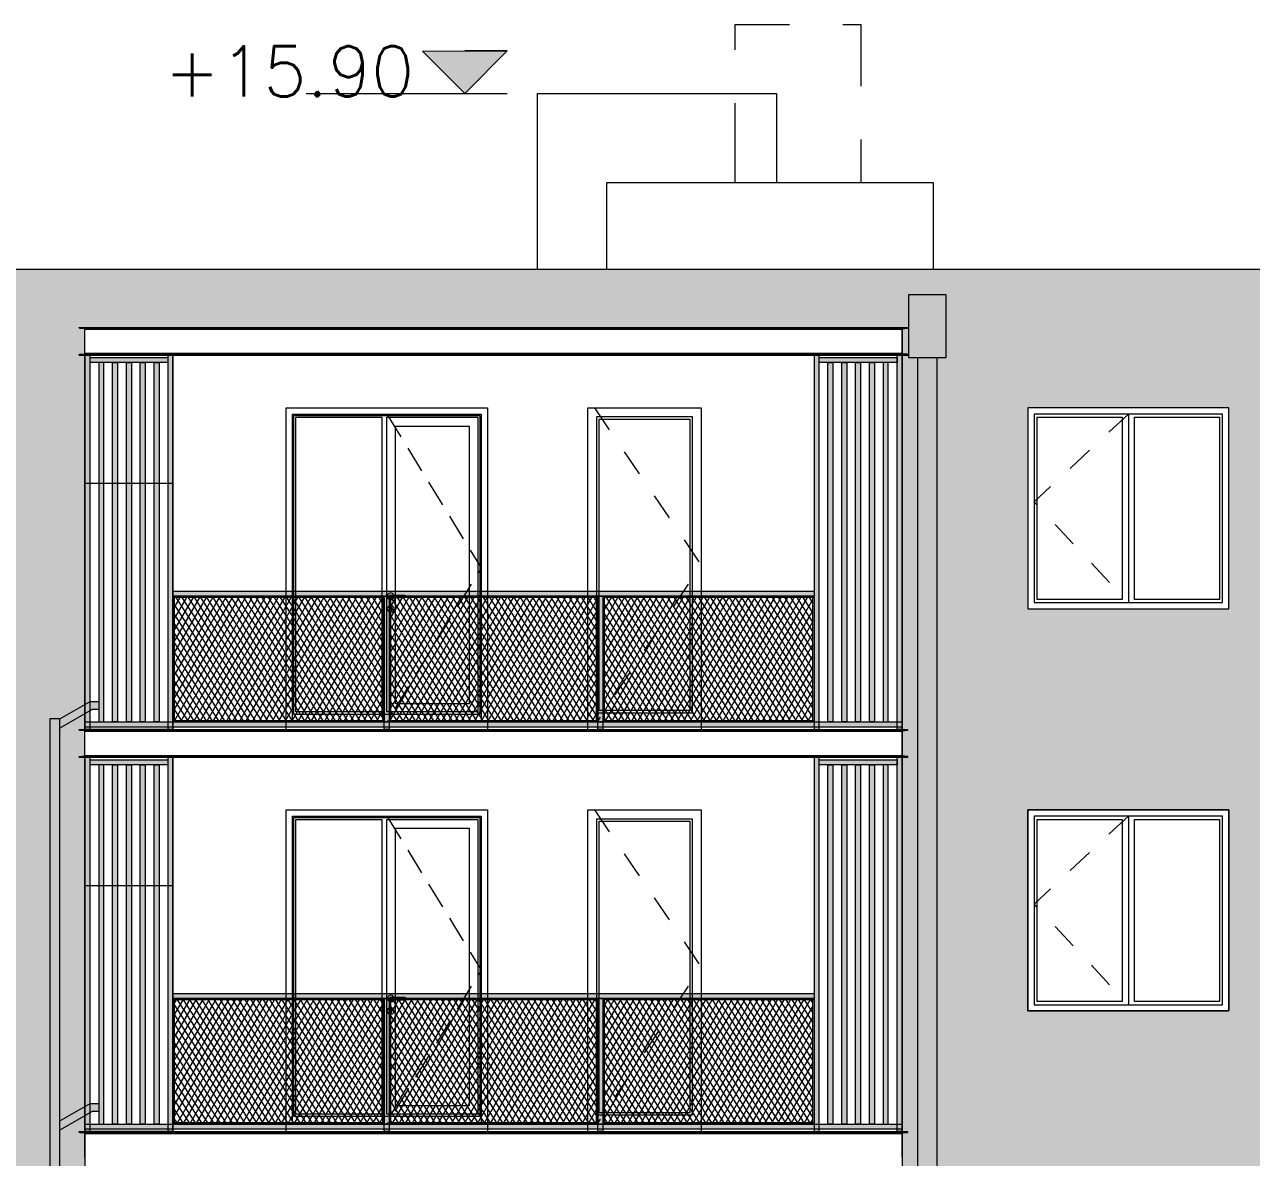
# Model space of a CAD drawing. Header units: metres. Extents: x 476297 to 476657, y 4620828 to 4621206.
# Drawn here: x 476549 to 476558.76, y 4621078.88 to 4621087.9 of the extents above; entities that cross this region are included whole.
import ezdxf

# ---------------------------------------------------------------- set-up
doc = ezdxf.new("R2010")
doc.units = ezdxf.units.M
doc.header["$MEASUREMENT"] = 0
for name, pattern in [('Dashed', [0.423333, 0.211667, -0.211667]), ('Hidden Line', [0.3175, 0.211667, -0.105833]), ('Long Dashed', [1.058333, 0.635, -0.423333])]:
    doc.linetypes.add(name, pattern=pattern)
for name, color, linetype in [('0_Pen_No__1', 7, 'Continuous'), ('0_Pen_No__250', 7, 'Continuous'), ('0_Pen_No__7', 7, 'Continuous'), ('2D Drafting - General_Pen_No__30_Pen_No__9_Pen_No__9', 7, 'Continuous'), ('2D Drafting - General_Pen_No__7', 7, 'Continuous'), ('New2D Drafting - General', 7, 'Continuous'), ('New2D Drafting - General_Pen_No__1', 7, 'Continuous'), ('New2D Drafting - General_Pen_No__30_Pen_No__9_Pen_No__9', 7, 'Continuous'), ('NewStructural - Bearing', 7, 'Continuous'), ('Structural - Bearing', 7, 'Continuous'), ('Structural - Bearing_Pen_No__7_Pen_No__7', 7, 'Continuous'), ('zoma_Pen_No__1', 7, 'Continuous')]:
    doc.layers.add(name, color=color, linetype=linetype)
pattern_1 = [(60, (476844.52715, 4621385.791044), (-0.038971143, 0.0225), []), (122.833095, (476844.52715, 4621385.791044), (0.0368060797, 0.01875), [])]

msp = doc.modelspace()

# ---------------------------------------------------------------- hatches: boundary and pattern name
at = {"layer": '0_Pen_No__250', "linetype": 'Continuous', "lineweight": 0}
for color, points in [(142, [(476552.5003, 4621087.3476), (476552.1626, 4621087.6851), (476552.8379, 4621087.6853)]), (250, [(476549.279, 4621082.3708), (476549.5189, 4621082.5095), (476549.5889, 4621082.5095), (476549.5889, 4621082.4455), (476549.5354, 4621082.4455), (476549.279, 4621082.2973)]), (250, [(476549.279, 4621071.4455), (476549.279, 4621082.3708), (476549.199, 4621082.3708), (476549.1987, 4621071.4455)]), (250, [(476549.279, 4621079.0973), (476549.279, 4621079.1708), (476549.5189, 4621079.3095), (476549.5889, 4621079.3095), (476549.5889, 4621079.2455), (476549.5354, 4621079.2455)])]:
    msp.add_hatch(color=color, dxfattribs=at).paths.add_polyline_path(points)
at = {"layer": '2D Drafting - General_Pen_No__30_Pen_No__9_Pen_No__9', "linetype": 'Continuous', "lineweight": 0}
h = msp.add_hatch(dxfattribs=at)
h.set_pattern_fill('BRICK___RUNNING_BOND', color=252, style=0, pattern_type=2)
h.set_pattern_definition([(0, (476587.32718, 4621075.4791), (0, 0.06664), []), (90, (476587.32718, 4621075.4791), (-0.2448, 0), [0.06664, -0.06664]), (90, (476587.44958, 4621075.54574), (-0.2448, 0), [0.06664, -0.06664])])
h.paths.add_polyline_path([(476559.579, 4621085.9451), (476542.1091, 4621085.9451), (476542.1091, 4621085.4855), (476542.1091, 4621075.8455), (476544.1795, 4621075.8455), (476544.1795, 4621075.8855), (476544.329, 4621075.8855), (476544.329, 4621078.4456), (476545.229, 4621078.4456), (476545.229, 4621075.8855), (476546.0292, 4621075.8855), (476546.0292, 4621078.4456), (476547.6292, 4621078.4456), (476547.6292, 4621075.8855), (476547.7695, 4621075.8855), (476547.7695, 4621078.8655), (476544.329, 4621078.8655), (476544.1795, 4621078.8655), (476544.1795, 4621079.0855), (476544.329, 4621079.0855), (476544.329, 4621081.6456), (476545.229, 4621081.6456), (476545.229, 4621079.0855), (476546.0292, 4621079.0855), (476546.0292, 4621081.6456), (476547.6292, 4621081.6456), (476547.6292, 4621079.0855), (476547.7695, 4621079.0855), (476547.7695, 4621082.0655), (476544.1795, 4621082.0655), (476544.1795, 4621082.2855), (476544.329, 4621082.2855), (476544.329, 4621084.8456), (476545.229, 4621084.8456), (476545.229, 4621082.2855), (476546.0292, 4621082.2855), (476546.0292, 4621084.8456), (476547.6292, 4621084.8456), (476547.6292, 4621082.2855), (476547.7695, 4621082.2855), (476547.7695, 4621085.2655), (476544.1795, 4621085.2655), (476544.1795, 4621085.4855), (476548.5795, 4621085.4855), (476548.5795, 4621085.2655), (476548.5795, 4621085.2655), (476548.5795, 4621075.8455), (476549.4791, 4621075.8455), (476549.4788, 4621085.4855), (476555.9788, 4621085.4855), (476555.9791, 4621071.4455), (476559.5793, 4621071.4455), (476559.5793, 4621079.1455), (476559.579, 4621079.1455), (476559.579, 4621081.6456), (476559.579, 4621082.3455), (476559.579, 4621084.8456)])
h.paths.add_polyline_path([(476556.979, 4621078.4456), (476556.979, 4621076.8456), (476558.579, 4621076.8456), (476558.579, 4621078.4456)], flags=0)
h.paths.add_polyline_path([(476556.979, 4621083.2456), (476558.579, 4621083.2456), (476558.579, 4621084.8456), (476556.979, 4621084.8456)], flags=0)
h.paths.add_polyline_path([(476556.979, 4621080.0456), (476556.979, 4621081.6456), (476558.579, 4621081.6456), (476558.579, 4621080.0456)], flags=0)
msp.add_hatch(color=255, dxfattribs=at).paths.add_polyline_path([(476555.9788, 4621082.2855), (476555.9788, 4621082.1805)])
at = {"layer": 'New2D Drafting - General', "linetype": 'Continuous', "lineweight": 0}
h = msp.add_hatch(dxfattribs=at)
h.set_pattern_fill('BATT_INSULATION', style=0, pattern_type=2)
h.set_pattern_definition(pattern_1)
h.paths.add_polyline_path([(476551.8491, 4621083.3355), (476550.1892, 4621083.3355), (476550.1892, 4621082.3555), (476551.8491, 4621082.3555)])
h = msp.add_hatch(dxfattribs=at)
h.set_pattern_fill('BATT_INSULATION', style=0, pattern_type=2)
h.set_pattern_definition(pattern_1)
h.paths.add_polyline_path([(476553.5491, 4621083.3355), (476551.9091, 4621083.3355), (476551.9091, 4621082.3555), (476553.5491, 4621082.3555)])
h = msp.add_hatch(dxfattribs=at)
h.set_pattern_fill('BATT_INSULATION', style=0, pattern_type=2)
h.set_pattern_definition(pattern_1)
h.paths.add_polyline_path([(476555.269, 4621083.3355), (476553.6091, 4621083.3355), (476553.6091, 4621082.3555), (476555.269, 4621082.3555)])
h = msp.add_hatch(dxfattribs=at)
h.set_pattern_fill('BATT_INSULATION', style=0, pattern_type=2)
h.set_pattern_definition(pattern_1)
h.paths.add_polyline_path([(476551.8491, 4621080.1355), (476550.1892, 4621080.1355), (476550.1892, 4621079.1555), (476551.8491, 4621079.1555)])
h = msp.add_hatch(dxfattribs=at)
h.set_pattern_fill('BATT_INSULATION', style=0, pattern_type=2)
h.set_pattern_definition(pattern_1)
h.paths.add_polyline_path([(476553.5491, 4621080.1355), (476551.9091, 4621080.1355), (476551.9091, 4621079.1555), (476553.5491, 4621079.1555)])
h = msp.add_hatch(dxfattribs=at)
h.set_pattern_fill('BATT_INSULATION', style=0, pattern_type=2)
h.set_pattern_definition(pattern_1)
h.paths.add_polyline_path([(476555.269, 4621080.1355), (476553.6091, 4621080.1355), (476553.6091, 4621079.1555), (476555.269, 4621079.1555)])
at = {"layer": 'New2D Drafting - General_Pen_No__30_Pen_No__9_Pen_No__9', "linetype": 'Continuous', "lineweight": 0}
for points in [[(476556.0292, 4621085.2456), (476556.3292, 4621085.2456), (476556.3292, 4621085.7456), (476556.0292, 4621085.7456)], [(476549.5189, 4621085.2655), (476549.4788, 4621085.2655), (476549.4789, 4621082.2855), (476549.5189, 4621082.2855)], [(476550.1389, 4621085.2455), (476550.1389, 4621085.2054), (476549.5189, 4621085.2054), (476549.5189, 4621085.2455)], [(476550.1789, 4621085.2655), (476550.1389, 4621085.2655), (476550.1389, 4621082.2855), (476550.1789, 4621082.2855)], [(476555.319, 4621085.2655), (476555.279, 4621085.2655), (476555.279, 4621082.2855), (476555.319, 4621082.2855)], [(476555.939, 4621085.2455), (476555.939, 4621085.2054), (476555.319, 4621085.2054), (476555.319, 4621085.2455)], [(476555.939, 4621085.2655), (476555.9788, 4621085.2655), (476555.9788, 4621082.2855), (476555.939, 4621082.2855)], [(476556.2542, 4621071.4455), (476556.1042, 4621071.4455), (476556.1042, 4621085.2456), (476556.2542, 4621085.2456)], [(476549.6289, 4621085.2054), (476549.5889, 4621085.2054), (476549.5889, 4621082.3455), (476549.6289, 4621082.3455)], [(476549.6989, 4621085.2054), (476549.7389, 4621085.2054), (476549.7389, 4621082.3455), (476549.6989, 4621082.3455)], [(476549.8089, 4621085.2054), (476549.8489, 4621085.2054), (476549.8489, 4621082.3455), (476549.8089, 4621082.3455)], [(476549.9189, 4621085.2054), (476549.9589, 4621085.2054), (476549.9589, 4621082.3455), (476549.9189, 4621082.3455)], [(476550.0289, 4621085.2054), (476550.0689, 4621085.2054), (476550.0689, 4621082.3455), (476550.0289, 4621082.3455)], [(476555.389, 4621085.2054), (476555.429, 4621085.2054), (476555.429, 4621082.3455), (476555.389, 4621082.3455)], [(476555.499, 4621085.2054), (476555.539, 4621085.2054), (476555.539, 4621082.3455), (476555.499, 4621082.3455)], [(476555.609, 4621085.2054), (476555.649, 4621085.2054), (476555.649, 4621082.3455), (476555.609, 4621082.3455)], [(476555.719, 4621085.2054), (476555.759, 4621085.2054), (476555.759, 4621082.3455), (476555.719, 4621082.3455)], [(476555.869, 4621085.2054), (476555.829, 4621085.2054), (476555.829, 4621082.3455), (476555.869, 4621082.3455)], [(476555.279, 4621083.3855), (476555.279, 4621083.3455), (476550.1791, 4621083.3455), (476550.1791, 4621083.3855)], [(476550.1892, 4621083.3355), (476550.1791, 4621083.3455), (476551.8591, 4621083.3455), (476551.8491, 4621083.3355)], [(476550.1791, 4621083.3455), (476550.1892, 4621083.3355), (476550.1892, 4621082.3555), (476550.1791, 4621082.3455)], [(476551.8591, 4621082.3455), (476551.8491, 4621082.3555), (476551.8491, 4621083.3355), (476551.8591, 4621083.3455)], [(476551.8991, 4621082.2855), (476551.8591, 4621082.2855), (476551.8591, 4621083.3455), (476551.8991, 4621083.3455)], [(476551.8991, 4621082.3455), (476551.9091, 4621082.3555), (476551.9091, 4621083.3355), (476551.8991, 4621083.3455)], [(476551.9091, 4621083.3355), (476551.8991, 4621083.3455), (476553.5591, 4621083.3455), (476553.5491, 4621083.3355)], [(476553.5591, 4621082.3455), (476553.5491, 4621082.3555), (476553.5491, 4621083.3355), (476553.5591, 4621083.3455)], [(476553.5991, 4621082.2855), (476553.5591, 4621082.2855), (476553.5591, 4621083.3455), (476553.5991, 4621083.3455)], [(476553.5991, 4621082.3455), (476553.6091, 4621082.3555), (476553.6091, 4621083.3355), (476553.5991, 4621083.3455)], [(476553.6091, 4621083.3355), (476553.5991, 4621083.3455), (476555.279, 4621083.3455), (476555.269, 4621083.3355)], [(476555.279, 4621082.3455), (476555.269, 4621082.3555), (476555.269, 4621083.3355), (476555.279, 4621083.3455)], [(476555.979, 4621082.3455), (476555.979, 4621082.3055), (476549.4789, 4621082.3055), (476549.4789, 4621082.3455)], [(476550.1892, 4621082.3555), (476550.1791, 4621082.3455), (476551.8591, 4621082.3455), (476551.8491, 4621082.3555)], [(476551.9091, 4621082.3555), (476551.8991, 4621082.3455), (476553.5591, 4621082.3455), (476553.5491, 4621082.3555)], [(476553.6091, 4621082.3555), (476553.5991, 4621082.3455), (476555.279, 4621082.3455), (476555.269, 4621082.3555)], [(476549.519, 4621082.0655), (476549.4789, 4621082.0655), (476549.479, 4621079.0855), (476549.519, 4621079.0855)], [(476550.1389, 4621082.0455), (476550.1389, 4621082.0054), (476549.5189, 4621082.0054), (476549.5189, 4621082.0455)], [(476549.6289, 4621082.0054), (476549.5889, 4621082.0054), (476549.5889, 4621079.1455), (476549.6289, 4621079.1455)], [(476549.6989, 4621082.0054), (476549.7389, 4621082.0054), (476549.7389, 4621079.1455), (476549.6989, 4621079.1455)], [(476549.8089, 4621082.0054), (476549.8489, 4621082.0054), (476549.8489, 4621079.1455), (476549.8089, 4621079.1455)], [(476549.9189, 4621082.0054), (476549.9589, 4621082.0054), (476549.9589, 4621079.1455), (476549.9189, 4621079.1455)], [(476550.0289, 4621082.0054), (476550.0689, 4621082.0054), (476550.0689, 4621079.1455), (476550.0289, 4621079.1455)], [(476550.1789, 4621082.0655), (476550.1389, 4621082.0655), (476550.1389, 4621079.0855), (476550.1789, 4621079.0855)], [(476555.319, 4621082.0655), (476555.279, 4621082.0655), (476555.279, 4621079.0855), (476555.319, 4621079.0855)], [(476555.939, 4621082.0455), (476555.939, 4621082.0054), (476555.319, 4621082.0054), (476555.319, 4621082.0455)], [(476555.389, 4621082.0054), (476555.429, 4621082.0054), (476555.429, 4621079.1455), (476555.389, 4621079.1455)], [(476555.499, 4621082.0054), (476555.539, 4621082.0054), (476555.539, 4621079.1455), (476555.499, 4621079.1455)], [(476555.609, 4621082.0054), (476555.649, 4621082.0054), (476555.649, 4621079.1455), (476555.609, 4621079.1455)], [(476555.719, 4621082.0054), (476555.759, 4621082.0054), (476555.759, 4621079.1455), (476555.719, 4621079.1455)], [(476555.869, 4621082.0054), (476555.829, 4621082.0054), (476555.829, 4621079.1455), (476555.869, 4621079.1455)], [(476555.939, 4621082.0655), (476555.979, 4621082.0655), (476555.9789, 4621079.0855), (476555.939, 4621079.0855)], [(476555.279, 4621080.1855), (476555.279, 4621080.1455), (476550.1791, 4621080.1455), (476550.1791, 4621080.1855)], [(476550.1892, 4621080.1355), (476550.1791, 4621080.1455), (476551.8591, 4621080.1455), (476551.8491, 4621080.1355)], [(476550.1791, 4621080.1455), (476550.1892, 4621080.1355), (476550.1892, 4621079.1555), (476550.1791, 4621079.1455)], [(476551.8591, 4621079.1455), (476551.8491, 4621079.1555), (476551.8491, 4621080.1355), (476551.8591, 4621080.1455)], [(476551.8991, 4621079.0855), (476551.8591, 4621079.0855), (476551.8591, 4621080.1455), (476551.8991, 4621080.1455)], [(476551.8991, 4621079.1455), (476551.9091, 4621079.1555), (476551.9091, 4621080.1355), (476551.8991, 4621080.1455)], [(476551.9091, 4621080.1355), (476551.8991, 4621080.1455), (476553.5591, 4621080.1455), (476553.5491, 4621080.1355)], [(476553.5591, 4621079.1455), (476553.5491, 4621079.1555), (476553.5491, 4621080.1355), (476553.5591, 4621080.1455)], [(476553.5991, 4621079.0855), (476553.5591, 4621079.0855), (476553.5591, 4621080.1455), (476553.5991, 4621080.1455)], [(476553.5991, 4621079.1455), (476553.6091, 4621079.1555), (476553.6091, 4621080.1355), (476553.5991, 4621080.1455)], [(476553.6091, 4621080.1355), (476553.5991, 4621080.1455), (476555.279, 4621080.1455), (476555.269, 4621080.1355)], [(476555.279, 4621079.1455), (476555.269, 4621079.1555), (476555.269, 4621080.1355), (476555.279, 4621080.1455)], [(476555.979, 4621079.1455), (476555.979, 4621079.1055), (476549.479, 4621079.1055), (476549.479, 4621079.1455)], [(476550.1892, 4621079.1555), (476550.1791, 4621079.1455), (476551.8591, 4621079.1455), (476551.8491, 4621079.1555)], [(476551.9091, 4621079.1555), (476551.8991, 4621079.1455), (476553.5591, 4621079.1455), (476553.5491, 4621079.1555)], [(476553.6091, 4621079.1555), (476553.5991, 4621079.1455), (476555.279, 4621079.1455), (476555.269, 4621079.1555)]]:
    msp.add_hatch(color=255, dxfattribs=at).paths.add_polyline_path(points)

# ---------------------------------------------------------------- linework, layer by layer
at = {"layer": '0_Pen_No__1', "color": 7, "linetype": 'Continuous', "lineweight": 0, "flags": 128}
for points in [[(476552.5003, 4621087.3476), (476552.1626, 4621087.6851), (476552.5003, 4621087.6852)], [(476552.5003, 4621087.3476), (476552.8379, 4621087.6853), (476552.5003, 4621087.6852)], [(476551.238, 4621087.3473), (476552.838, 4621087.3477)]]:
    msp.add_lwpolyline(points, dxfattribs=at)
at = {"layer": '0_Pen_No__250', "color": 142, "linetype": 'Continuous', "lineweight": 0, "flags": 128}
msp.add_lwpolyline([(476552.5003, 4621087.3476), (476552.1626, 4621087.6851), (476552.8379, 4621087.6853)], close=True, dxfattribs=at)
at = {"layer": '0_Pen_No__250', "color": 7, "linetype": 'Continuous', "lineweight": 0, "flags": 128}
for points in [[(476549.279, 4621082.3708), (476549.5189, 4621082.5095), (476549.5889, 4621082.5095), (476549.5889, 4621082.4455), (476549.5354, 4621082.4455), (476549.279, 4621082.2973)], [(476549.279, 4621071.4455), (476549.279, 4621082.3708), (476549.199, 4621082.3708), (476549.1987, 4621071.4455)], [(476549.279, 4621079.0973), (476549.279, 4621079.1708), (476549.5189, 4621079.3095), (476549.5889, 4621079.3095), (476549.5889, 4621079.2455), (476549.5354, 4621079.2455)]]:
    msp.add_lwpolyline(points, close=True, dxfattribs=at)
at = {"layer": '0_Pen_No__7', "color": 7, "linetype": 'Continuous', "lineweight": 0, "flags": 128}
for points in [[(476558.579, 4621084.8456), (476556.979, 4621084.8456), (476556.979, 4621083.2456), (476558.579, 4621083.2456)], [(476558.579, 4621081.6456), (476556.979, 4621081.6456), (476556.979, 4621080.0456), (476558.579, 4621080.0456)]]:
    msp.add_lwpolyline(points, close=True, dxfattribs=at)
at = {"layer": '2D Drafting - General_Pen_No__30_Pen_No__9_Pen_No__9', "color": 7, "linetype": 'Continuous', "lineweight": 0, "flags": 128}
msp.add_lwpolyline([(476548.5795, 4621075.8455), (476549.4791, 4621075.8455), (476549.4788, 4621085.4855), (476555.9788, 4621085.4855), (476555.9791, 4621071.4455), (476559.5793, 4621071.4455), (476559.5793, 4621079.1455), (476559.579, 4621079.1455), (476559.579, 4621081.6456), (476559.579, 4621082.3455), (476559.579, 4621084.8456), (476559.579, 4621085.9451), (476542.1091, 4621085.9451)], dxfattribs=at)
for points in [[(476555.9788, 4621085.2655), (476550.1789, 4621085.2655), (476550.1789, 4621082.2855), (476551.0801, 4621082.2855), (476551.0801, 4621084.8456), (476552.68, 4621084.8456), (476552.68, 4621082.2855), (476553.4799, 4621082.2855), (476553.4799, 4621084.8456), (476554.3799, 4621084.8456), (476554.3799, 4621082.2855), (476555.9788, 4621082.2855)], [(476556.979, 4621083.2456), (476558.579, 4621083.2456), (476558.579, 4621084.8456), (476556.979, 4621084.8456)], [(476555.9788, 4621082.2855), (476555.9788, 4621082.1805)], [(476550.1789, 4621079.0855), (476551.0801, 4621079.0855), (476551.0801, 4621081.6456), (476552.68, 4621081.6456), (476552.68, 4621079.0855), (476553.4799, 4621079.0855), (476553.4799, 4621081.6456), (476554.3799, 4621081.6456), (476554.3799, 4621079.0855), (476555.9791, 4621079.0855), (476555.979, 4621082.0655), (476550.1789, 4621082.0655)], [(476556.979, 4621080.0456), (476556.979, 4621081.6456), (476558.579, 4621081.6456), (476558.579, 4621080.0456)]]:
    msp.add_lwpolyline(points, close=True, dxfattribs=at)
at = {"layer": '2D Drafting - General_Pen_No__7', "color": 7, "linetype": 'Continuous', "lineweight": 0, "flags": 128}
for points in [[(476552.6759, 4621082.3456), (476551.08, 4621082.3456), (476551.08, 4621084.8456), (476552.68, 4621084.8456)], [(476552.68, 4621084.8456), (476552.68, 4621082.3456), (476552.6759, 4621082.3456)], [(476552.6759, 4621079.1456), (476551.08, 4621079.1456), (476551.08, 4621081.6456), (476552.68, 4621081.6456)], [(476552.68, 4621081.6456), (476552.68, 4621079.1456), (476552.6759, 4621079.1456)]]:
    msp.add_lwpolyline(points, dxfattribs=at)
for points in [[(476553.4798, 4621084.8456), (476554.3798, 4621084.8456), (476554.3798, 4621082.3456), (476553.4798, 4621082.3456)], [(476551.13, 4621084.7956), (476552.63, 4621084.7956), (476552.63, 4621082.3456), (476551.13, 4621082.3456)], [(476551.14, 4621084.7856), (476552.62, 4621084.7856), (476552.62, 4621082.4056), (476551.14, 4621082.4056)], [(476551.155, 4621084.7706), (476551.84, 4621084.7706), (476551.84, 4621082.4256), (476551.155, 4621082.4256)], [(476551.88, 4621084.7706), (476552.605, 4621084.7706), (476552.605, 4621082.4256), (476551.88, 4621082.4256)], [(476553.5498, 4621084.7755), (476554.3098, 4621084.7755), (476554.3098, 4621082.4156), (476553.5498, 4621082.4156)], [(476553.5698, 4621084.7555), (476554.2898, 4621084.7555), (476554.2898, 4621082.4364), (476553.5698, 4621082.4364)], [(476551.95, 4621084.7006), (476552.535, 4621084.7006), (476552.535, 4621082.4906), (476551.95, 4621082.4906)], [(476553.4798, 4621081.6456), (476554.3798, 4621081.6456), (476554.3798, 4621079.1456), (476553.4798, 4621079.1456)], [(476551.13, 4621081.5956), (476552.63, 4621081.5956), (476552.63, 4621079.1456), (476551.13, 4621079.1456)], [(476551.14, 4621081.5856), (476552.62, 4621081.5856), (476552.62, 4621079.2056), (476551.14, 4621079.2056)], [(476551.155, 4621081.5706), (476551.84, 4621081.5706), (476551.84, 4621079.2256), (476551.155, 4621079.2256)], [(476551.88, 4621081.5706), (476552.605, 4621081.5706), (476552.605, 4621079.2256), (476551.88, 4621079.2256)], [(476553.5498, 4621081.5755), (476554.3098, 4621081.5755), (476554.3098, 4621079.2156), (476553.5498, 4621079.2156)], [(476553.5698, 4621081.5555), (476554.2898, 4621081.5555), (476554.2898, 4621079.2364), (476553.5698, 4621079.2364)], [(476551.95, 4621081.5006), (476552.535, 4621081.5006), (476552.535, 4621079.2906), (476551.95, 4621079.2906)]]:
    msp.add_lwpolyline(points, close=True, dxfattribs=at)
at = {"layer": '2D Drafting - General_Pen_No__7', "color": 7, "linetype": 'Dashed', "lineweight": 0, "flags": 128}
for points in [[(476553.5309, 4621084.8456), (476554.3791, 4621083.5966), (476553.5523, 4621082.3464)], [(476557.7794, 4621084.7962), (476557.0292, 4621084.0964), (476557.7789, 4621083.2956)], [(476553.5309, 4621081.6456), (476554.3791, 4621080.3966), (476553.5523, 4621079.1464)], [(476557.7794, 4621081.5962), (476557.0292, 4621080.8964), (476557.7789, 4621080.0956)]]:
    msp.add_lwpolyline(points, dxfattribs=at)
at = {"layer": '2D Drafting - General_Pen_No__7', "color": 7, "linetype": 'Hidden Line', "lineweight": 0, "flags": 128}
for points in [[(476551.88, 4621084.7956), (476552.63, 4621083.5715), (476551.8808, 4621082.3469)], [(476551.88, 4621081.5956), (476552.63, 4621080.3715), (476551.8808, 4621079.1469)]]:
    msp.add_lwpolyline(points, dxfattribs=at)
at = {"layer": 'New2D Drafting - General', "color": 7, "linetype": 'Continuous', "lineweight": 0, "flags": 128}
for points in [[(476551.8491, 4621083.3355), (476550.1892, 4621083.3355), (476550.1892, 4621082.3555), (476551.8491, 4621082.3555)], [(476553.5491, 4621083.3355), (476551.9091, 4621083.3355), (476551.9091, 4621082.3555), (476553.5491, 4621082.3555)], [(476555.269, 4621083.3355), (476553.6091, 4621083.3355), (476553.6091, 4621082.3555), (476555.269, 4621082.3555)], [(476551.8491, 4621080.1355), (476550.1892, 4621080.1355), (476550.1892, 4621079.1555), (476551.8491, 4621079.1555)], [(476553.5491, 4621080.1355), (476551.9091, 4621080.1355), (476551.9091, 4621079.1555), (476553.5491, 4621079.1555)], [(476555.269, 4621080.1355), (476553.6091, 4621080.1355), (476553.6091, 4621079.1555), (476555.269, 4621079.1555)]]:
    msp.add_lwpolyline(points, close=True, dxfattribs=at)
at = {"layer": 'New2D Drafting - General_Pen_No__1', "color": 252, "linetype": 'Long Dashed', "lineweight": 0, "flags": 128}
msp.add_lwpolyline([(476554.6517, 4621086.6354), (476554.6517, 4621087.8958), (476555.6517, 4621087.8958), (476555.6517, 4621086.6354)], dxfattribs=at)
at = {"layer": 'New2D Drafting - General_Pen_No__30_Pen_No__9_Pen_No__9', "color": 7, "linetype": 'Continuous', "lineweight": 0, "flags": 128}
for points in [[(476556.0292, 4621085.2456), (476556.3292, 4621085.2456), (476556.3292, 4621085.7456), (476556.0292, 4621085.7456)], [(476549.5189, 4621085.2655), (476549.4788, 4621085.2655), (476549.4789, 4621082.2855), (476549.5189, 4621082.2855)], [(476550.1389, 4621085.2455), (476550.1389, 4621085.2054), (476549.5189, 4621085.2054), (476549.5189, 4621085.2455)], [(476550.1789, 4621085.2655), (476550.1389, 4621085.2655), (476550.1389, 4621082.2855), (476550.1789, 4621082.2855)], [(476555.319, 4621085.2655), (476555.279, 4621085.2655), (476555.279, 4621082.2855), (476555.319, 4621082.2855)], [(476555.939, 4621085.2455), (476555.939, 4621085.2054), (476555.319, 4621085.2054), (476555.319, 4621085.2455)], [(476555.939, 4621085.2655), (476555.9788, 4621085.2655), (476555.9788, 4621082.2855), (476555.939, 4621082.2855)], [(476556.2542, 4621071.4455), (476556.1042, 4621071.4455), (476556.1042, 4621085.2456), (476556.2542, 4621085.2456)], [(476549.6289, 4621085.2054), (476549.5889, 4621085.2054), (476549.5889, 4621082.3455), (476549.6289, 4621082.3455)], [(476549.6989, 4621085.2054), (476549.7389, 4621085.2054), (476549.7389, 4621082.3455), (476549.6989, 4621082.3455)], [(476549.8089, 4621085.2054), (476549.8489, 4621085.2054), (476549.8489, 4621082.3455), (476549.8089, 4621082.3455)], [(476549.9189, 4621085.2054), (476549.9589, 4621085.2054), (476549.9589, 4621082.3455), (476549.9189, 4621082.3455)], [(476550.0289, 4621085.2054), (476550.0689, 4621085.2054), (476550.0689, 4621082.3455), (476550.0289, 4621082.3455)], [(476555.389, 4621085.2054), (476555.429, 4621085.2054), (476555.429, 4621082.3455), (476555.389, 4621082.3455)], [(476555.499, 4621085.2054), (476555.539, 4621085.2054), (476555.539, 4621082.3455), (476555.499, 4621082.3455)], [(476555.609, 4621085.2054), (476555.649, 4621085.2054), (476555.649, 4621082.3455), (476555.609, 4621082.3455)], [(476555.719, 4621085.2054), (476555.759, 4621085.2054), (476555.759, 4621082.3455), (476555.719, 4621082.3455)], [(476555.869, 4621085.2054), (476555.829, 4621085.2054), (476555.829, 4621082.3455), (476555.869, 4621082.3455)], [(476550.1789, 4621082.2855), (476549.4789, 4621082.2855), (476549.4789, 4621084.2451), (476550.1789, 4621084.2451)], [(476555.279, 4621083.3855), (476555.279, 4621083.3455), (476550.1791, 4621083.3455), (476550.1791, 4621083.3855)], [(476550.1892, 4621083.3355), (476550.1791, 4621083.3455), (476551.8591, 4621083.3455), (476551.8491, 4621083.3355)], [(476550.1791, 4621083.3455), (476550.1892, 4621083.3355), (476550.1892, 4621082.3555), (476550.1791, 4621082.3455)], [(476551.8591, 4621082.3455), (476551.8491, 4621082.3555), (476551.8491, 4621083.3355), (476551.8591, 4621083.3455)], [(476551.8991, 4621082.2855), (476551.8591, 4621082.2855), (476551.8591, 4621083.3455), (476551.8991, 4621083.3455)], [(476551.8991, 4621082.3455), (476551.9091, 4621082.3555), (476551.9091, 4621083.3355), (476551.8991, 4621083.3455)], [(476551.9091, 4621083.3355), (476551.8991, 4621083.3455), (476553.5591, 4621083.3455), (476553.5491, 4621083.3355)], [(476553.5591, 4621082.3455), (476553.5491, 4621082.3555), (476553.5491, 4621083.3355), (476553.5591, 4621083.3455)], [(476553.5991, 4621082.2855), (476553.5591, 4621082.2855), (476553.5591, 4621083.3455), (476553.5991, 4621083.3455)], [(476553.5991, 4621082.3455), (476553.6091, 4621082.3555), (476553.6091, 4621083.3355), (476553.5991, 4621083.3455)], [(476553.6091, 4621083.3355), (476553.5991, 4621083.3455), (476555.279, 4621083.3455), (476555.269, 4621083.3355)], [(476555.279, 4621082.3455), (476555.269, 4621082.3555), (476555.269, 4621083.3355), (476555.279, 4621083.3455)], [(476555.979, 4621082.3455), (476555.979, 4621082.3055), (476549.4789, 4621082.3055), (476549.4789, 4621082.3455)], [(476550.1892, 4621082.3555), (476550.1791, 4621082.3455), (476551.8591, 4621082.3455), (476551.8491, 4621082.3555)], [(476551.9091, 4621082.3555), (476551.8991, 4621082.3455), (476553.5591, 4621082.3455), (476553.5491, 4621082.3555)], [(476553.6091, 4621082.3555), (476553.5991, 4621082.3455), (476555.279, 4621082.3455), (476555.269, 4621082.3555)], [(476549.519, 4621082.0655), (476549.4789, 4621082.0655), (476549.479, 4621079.0855), (476549.519, 4621079.0855)], [(476550.1389, 4621082.0455), (476550.1389, 4621082.0054), (476549.5189, 4621082.0054), (476549.5189, 4621082.0455)], [(476549.6289, 4621082.0054), (476549.5889, 4621082.0054), (476549.5889, 4621079.1455), (476549.6289, 4621079.1455)], [(476549.6989, 4621082.0054), (476549.7389, 4621082.0054), (476549.7389, 4621079.1455), (476549.6989, 4621079.1455)], [(476549.8089, 4621082.0054), (476549.8489, 4621082.0054), (476549.8489, 4621079.1455), (476549.8089, 4621079.1455)], [(476549.9189, 4621082.0054), (476549.9589, 4621082.0054), (476549.9589, 4621079.1455), (476549.9189, 4621079.1455)], [(476550.0289, 4621082.0054), (476550.0689, 4621082.0054), (476550.0689, 4621079.1455), (476550.0289, 4621079.1455)], [(476550.1789, 4621082.0655), (476550.1389, 4621082.0655), (476550.1389, 4621079.0855), (476550.1789, 4621079.0855)], [(476555.319, 4621082.0655), (476555.279, 4621082.0655), (476555.279, 4621079.0855), (476555.319, 4621079.0855)], [(476555.939, 4621082.0455), (476555.939, 4621082.0054), (476555.319, 4621082.0054), (476555.319, 4621082.0455)], [(476555.389, 4621082.0054), (476555.429, 4621082.0054), (476555.429, 4621079.1455), (476555.389, 4621079.1455)], [(476555.499, 4621082.0054), (476555.539, 4621082.0054), (476555.539, 4621079.1455), (476555.499, 4621079.1455)], [(476555.609, 4621082.0054), (476555.649, 4621082.0054), (476555.649, 4621079.1455), (476555.609, 4621079.1455)], [(476555.719, 4621082.0054), (476555.759, 4621082.0054), (476555.759, 4621079.1455), (476555.719, 4621079.1455)], [(476555.869, 4621082.0054), (476555.829, 4621082.0054), (476555.829, 4621079.1455), (476555.869, 4621079.1455)], [(476555.939, 4621082.0655), (476555.979, 4621082.0655), (476555.9789, 4621079.0855), (476555.939, 4621079.0855)], [(476550.1789, 4621079.0855), (476549.479, 4621079.0855), (476549.479, 4621081.0451), (476550.1789, 4621081.0451)], [(476555.279, 4621080.1855), (476555.279, 4621080.1455), (476550.1791, 4621080.1455), (476550.1791, 4621080.1855)], [(476550.1892, 4621080.1355), (476550.1791, 4621080.1455), (476551.8591, 4621080.1455), (476551.8491, 4621080.1355)], [(476550.1791, 4621080.1455), (476550.1892, 4621080.1355), (476550.1892, 4621079.1555), (476550.1791, 4621079.1455)], [(476551.8591, 4621079.1455), (476551.8491, 4621079.1555), (476551.8491, 4621080.1355), (476551.8591, 4621080.1455)], [(476551.8991, 4621079.0855), (476551.8591, 4621079.0855), (476551.8591, 4621080.1455), (476551.8991, 4621080.1455)], [(476551.8991, 4621079.1455), (476551.9091, 4621079.1555), (476551.9091, 4621080.1355), (476551.8991, 4621080.1455)], [(476551.9091, 4621080.1355), (476551.8991, 4621080.1455), (476553.5591, 4621080.1455), (476553.5491, 4621080.1355)], [(476553.5591, 4621079.1455), (476553.5491, 4621079.1555), (476553.5491, 4621080.1355), (476553.5591, 4621080.1455)], [(476553.5991, 4621079.0855), (476553.5591, 4621079.0855), (476553.5591, 4621080.1455), (476553.5991, 4621080.1455)], [(476553.5991, 4621079.1455), (476553.6091, 4621079.1555), (476553.6091, 4621080.1355), (476553.5991, 4621080.1455)], [(476553.6091, 4621080.1355), (476553.5991, 4621080.1455), (476555.279, 4621080.1455), (476555.269, 4621080.1355)], [(476555.279, 4621079.1455), (476555.269, 4621079.1555), (476555.269, 4621080.1355), (476555.279, 4621080.1455)], [(476555.979, 4621079.1455), (476555.979, 4621079.1055), (476549.479, 4621079.1055), (476549.479, 4621079.1455)], [(476550.1892, 4621079.1555), (476550.1791, 4621079.1455), (476551.8591, 4621079.1455), (476551.8491, 4621079.1555)], [(476551.9091, 4621079.1555), (476551.8991, 4621079.1455), (476553.5591, 4621079.1455), (476553.5491, 4621079.1555)], [(476553.6091, 4621079.1555), (476553.5991, 4621079.1455), (476555.279, 4621079.1455), (476555.269, 4621079.1555)]]:
    msp.add_lwpolyline(points, close=True, dxfattribs=at)
at = {"layer": 'NewStructural - Bearing', "color": 7, "linetype": 'Continuous', "lineweight": 0}
for p, q in [((476551.8875, 4621083.3591), (476551.8839, 4621083.3456)), ((476551.8974, 4621083.369), (476551.8875, 4621083.3591)), ((476551.9109, 4621083.3726), (476551.8974, 4621083.369)), ((476551.9244, 4621083.369), (476551.9109, 4621083.3726)), ((476551.9343, 4621083.3591), (476551.9244, 4621083.369)), ((476551.9352, 4621083.3556), (476551.9343, 4621083.3591)), ((476551.8839, 4621083.3456), (476551.8875, 4621083.3321)), ((476551.8875, 4621083.2591), (476551.8839, 4621083.2456)), ((476551.8875, 4621083.3321), (476551.8974, 4621083.3222)), ((476551.8974, 4621083.269), (476551.8875, 4621083.2591)), ((476551.8974, 4621083.3222), (476551.9109, 4621083.3186)), ((476551.9109, 4621083.2726), (476551.8974, 4621083.269)), ((476551.9039, 4621083.3527), (476551.9009, 4621083.3456)), ((476551.9009, 4621083.3456), (476551.9039, 4621083.3385)), ((476551.9054, 4621083.3527), (476551.9026, 4621083.3456)), ((476551.9026, 4621083.3456), (476551.9054, 4621083.3385)), ((476551.9109, 4621083.3556), (476551.9039, 4621083.3527)), ((476551.9039, 4621083.3385), (476551.9109, 4621083.3356)), ((476551.9042, 4621083.2573), (476551.9056, 4621083.2608)), ((476551.9056, 4621083.2608), (476551.9109, 4621083.263)), ((476551.9102, 4621083.3527), (476551.9081, 4621083.3456)), ((476551.9081, 4621083.3456), (476551.9102, 4621083.3385)), ((476551.9109, 4621083.3556), (476551.9121, 4621083.3556)), ((476551.9109, 4621083.3356), (476551.9121, 4621083.3356)), ((476551.9109, 4621083.3186), (476551.9244, 4621083.3222)), ((476551.9244, 4621083.269), (476551.9109, 4621083.2726)), ((476551.9109, 4621083.263), (476551.9163, 4621083.2608)), ((476551.9121, 4621083.3556), (476551.9153, 4621083.3556)), ((476551.9121, 4621083.3356), (476551.9153, 4621083.3356)), ((476551.9153, 4621083.3556), (476551.9202, 4621083.3556)), ((476551.9153, 4621083.3356), (476551.9202, 4621083.3356)), ((476551.9174, 4621083.3527), (476551.9163, 4621083.3456)), ((476551.9163, 4621083.3456), (476551.9174, 4621083.3385)), ((476551.9176, 4621083.2573), (476551.9163, 4621083.2608)), ((476551.9202, 4621083.3556), (476551.9259, 4621083.3556)), ((476551.9202, 4621083.3356), (476551.9259, 4621083.3356)), ((476551.9244, 4621083.3222), (476551.9343, 4621083.3321)), ((476551.9343, 4621083.2591), (476551.9244, 4621083.269)), ((476551.9259, 4621083.3556), (476552.0059, 4621083.3556)), ((476551.9259, 4621083.3356), (476552.0059, 4621083.3356)), ((476551.9343, 4621083.3321), (476551.9352, 4621083.3356)), ((476551.9379, 4621083.2456), (476551.9343, 4621083.2591)), ((476552.0059, 4621083.3556), (476552.0117, 4621083.3556)), ((476552.0059, 4621083.3356), (476552.0117, 4621083.3356)), ((476552.0117, 4621083.3556), (476552.0165, 4621083.3556)), ((476552.0117, 4621083.3356), (476552.0165, 4621083.3356)), ((476552.0144, 4621083.3527), (476552.0156, 4621083.3456)), ((476552.0156, 4621083.3456), (476552.0144, 4621083.3385)), ((476552.0165, 4621083.3556), (476552.0198, 4621083.3556)), ((476552.0165, 4621083.3356), (476552.0198, 4621083.3356)), ((476552.0198, 4621083.3556), (476552.0209, 4621083.3556)), ((476552.0198, 4621083.3356), (476552.0209, 4621083.3356)), ((476552.0209, 4621083.3556), (476552.028, 4621083.3527)), ((476552.028, 4621083.3385), (476552.0209, 4621083.3356)), ((476552.0216, 4621083.3527), (476552.0237, 4621083.3456)), ((476552.0237, 4621083.3456), (476552.0216, 4621083.3385)), ((476552.0264, 4621083.3527), (476552.0292, 4621083.3456)), ((476552.0292, 4621083.3456), (476552.0264, 4621083.3385)), ((476552.028, 4621083.3527), (476552.0309, 4621083.3456)), ((476552.0309, 4621083.3456), (476552.028, 4621083.3385)), ((476551.8839, 4621083.2456), (476551.8875, 4621083.2321)), ((476551.8875, 4621083.2321), (476551.8974, 4621083.2222)), ((476551.8974, 4621083.2222), (476551.9109, 4621083.2186)), ((476551.9042, 4621083.2573), (476551.9035, 4621083.2553)), ((476551.9059, 4621083.25), (476551.9035, 4621083.2553)), ((476551.9059, 4621083.2485), (476551.9059, 4621083.25)), ((476551.9059, 4621083.2485), (476551.9059, 4621083.2456)), ((476551.9059, 4621083.2456), (476551.9059, 4621083.2427)), ((476551.9059, 4621083.2427), (476551.9059, 4621083.237)), ((476551.9059, 4621083.237), (476551.9059, 4621083.2331)), ((476551.9074, 4621083.2296), (476551.9059, 4621083.2331)), ((476551.9109, 4621083.2281), (476551.9074, 4621083.2296)), ((476551.9145, 4621083.2296), (476551.9109, 4621083.2281)), ((476551.9109, 4621083.2186), (476551.9244, 4621083.2222)), ((476551.9159, 4621083.2331), (476551.9145, 4621083.2296)), ((476551.9184, 4621083.2553), (476551.9159, 4621083.25)), ((476551.9159, 4621083.25), (476551.9159, 4621083.2485)), ((476551.9159, 4621083.2485), (476551.9159, 4621083.2456)), ((476551.9159, 4621083.2456), (476551.9159, 4621083.2427)), ((476551.9159, 4621083.2427), (476551.9159, 4621083.237)), ((476551.9159, 4621083.237), (476551.9159, 4621083.2331)), ((476551.9176, 4621083.2573), (476551.9184, 4621083.2553)), ((476551.9244, 4621083.2222), (476551.9343, 4621083.2321)), ((476551.9343, 4621083.2321), (476551.9379, 4621083.2456)), ((476551.8875, 4621080.1591), (476551.8839, 4621080.1456)), ((476551.8839, 4621080.1456), (476551.8875, 4621080.1321)), ((476551.8974, 4621080.169), (476551.8875, 4621080.1591)), ((476551.9109, 4621080.1726), (476551.8974, 4621080.169)), ((476551.9039, 4621080.1527), (476551.9009, 4621080.1456)), ((476551.9009, 4621080.1456), (476551.9039, 4621080.1385)), ((476551.9054, 4621080.1527), (476551.9026, 4621080.1456)), ((476551.9026, 4621080.1456), (476551.9054, 4621080.1385)), ((476551.9109, 4621080.1556), (476551.9039, 4621080.1527)), ((476551.9039, 4621080.1385), (476551.9109, 4621080.1356)), ((476551.9102, 4621080.1527), (476551.9081, 4621080.1456)), ((476551.9081, 4621080.1456), (476551.9102, 4621080.1385)), ((476551.9244, 4621080.169), (476551.9109, 4621080.1726)), ((476551.9109, 4621080.1556), (476551.9121, 4621080.1556)), ((476551.9109, 4621080.1356), (476551.9121, 4621080.1356)), ((476551.9121, 4621080.1556), (476551.9153, 4621080.1556)), ((476551.9121, 4621080.1356), (476551.9153, 4621080.1356)), ((476551.9153, 4621080.1556), (476551.9202, 4621080.1556)), ((476551.9153, 4621080.1356), (476551.9202, 4621080.1356)), ((476551.9174, 4621080.1527), (476551.9163, 4621080.1456)), ((476551.9163, 4621080.1456), (476551.9174, 4621080.1385)), ((476551.9202, 4621080.1556), (476551.9259, 4621080.1556)), ((476551.9202, 4621080.1356), (476551.9259, 4621080.1356)), ((476551.9343, 4621080.1591), (476551.9244, 4621080.169)), ((476551.9259, 4621080.1556), (476552.0059, 4621080.1556)), ((476551.9259, 4621080.1356), (476552.0059, 4621080.1356)), ((476551.9352, 4621080.1556), (476551.9343, 4621080.1591)), ((476551.9343, 4621080.1321), (476551.9352, 4621080.1356)), ((476552.0059, 4621080.1556), (476552.0117, 4621080.1556)), ((476552.0059, 4621080.1356), (476552.0117, 4621080.1356)), ((476552.0117, 4621080.1556), (476552.0165, 4621080.1556)), ((476552.0117, 4621080.1356), (476552.0165, 4621080.1356)), ((476552.0144, 4621080.1527), (476552.0156, 4621080.1456)), ((476552.0156, 4621080.1456), (476552.0144, 4621080.1385)), ((476552.0165, 4621080.1556), (476552.0198, 4621080.1556)), ((476552.0165, 4621080.1356), (476552.0198, 4621080.1356)), ((476552.0198, 4621080.1556), (476552.0209, 4621080.1556)), ((476552.0198, 4621080.1356), (476552.0209, 4621080.1356)), ((476552.0209, 4621080.1556), (476552.028, 4621080.1527)), ((476552.028, 4621080.1385), (476552.0209, 4621080.1356)), ((476552.0216, 4621080.1527), (476552.0237, 4621080.1456)), ((476552.0237, 4621080.1456), (476552.0216, 4621080.1385)), ((476552.0264, 4621080.1527), (476552.0292, 4621080.1456)), ((476552.0292, 4621080.1456), (476552.0264, 4621080.1385)), ((476552.028, 4621080.1527), (476552.0309, 4621080.1456)), ((476552.0309, 4621080.1456), (476552.028, 4621080.1385)), ((476551.8875, 4621080.0591), (476551.8839, 4621080.0456)), ((476551.8839, 4621080.0456), (476551.8875, 4621080.0321)), ((476551.8875, 4621080.1321), (476551.8974, 4621080.1222)), ((476551.8974, 4621080.069), (476551.8875, 4621080.0591)), ((476551.8974, 4621080.1222), (476551.9109, 4621080.1186)), ((476551.9109, 4621080.0726), (476551.8974, 4621080.069)), ((476551.9042, 4621080.0573), (476551.9035, 4621080.0553)), ((476551.9059, 4621080.05), (476551.9035, 4621080.0553)), ((476551.9042, 4621080.0573), (476551.9056, 4621080.0608)), ((476551.9056, 4621080.0608), (476551.9109, 4621080.063)), ((476551.9059, 4621080.0485), (476551.9059, 4621080.05)), ((476551.9059, 4621080.0485), (476551.9059, 4621080.0456)), ((476551.9059, 4621080.0456), (476551.9059, 4621080.0427)), ((476551.9059, 4621080.0427), (476551.9059, 4621080.037)), ((476551.9109, 4621080.1186), (476551.9244, 4621080.1222)), ((476551.9244, 4621080.069), (476551.9109, 4621080.0726)), ((476551.9109, 4621080.063), (476551.9163, 4621080.0608)), ((476551.9184, 4621080.0553), (476551.9159, 4621080.05)), ((476551.9159, 4621080.05), (476551.9159, 4621080.0485)), ((476551.9159, 4621080.0485), (476551.9159, 4621080.0456)), ((476551.9159, 4621080.0456), (476551.9159, 4621080.0427)), ((476551.9159, 4621080.0427), (476551.9159, 4621080.037)), ((476551.9176, 4621080.0573), (476551.9163, 4621080.0608)), ((476551.9176, 4621080.0573), (476551.9184, 4621080.0553)), ((476551.9244, 4621080.1222), (476551.9343, 4621080.1321)), ((476551.9343, 4621080.0591), (476551.9244, 4621080.069)), ((476551.9379, 4621080.0456), (476551.9343, 4621080.0591)), ((476551.9343, 4621080.0321), (476551.9379, 4621080.0456)), ((476551.8875, 4621080.0321), (476551.8974, 4621080.0222)), ((476551.8974, 4621080.0222), (476551.9109, 4621080.0186)), ((476551.9059, 4621080.037), (476551.9059, 4621080.0331)), ((476551.9074, 4621080.0296), (476551.9059, 4621080.0331)), ((476551.9109, 4621080.0281), (476551.9074, 4621080.0296)), ((476551.9145, 4621080.0296), (476551.9109, 4621080.0281)), ((476551.9109, 4621080.0186), (476551.9244, 4621080.0222)), ((476551.9159, 4621080.0331), (476551.9145, 4621080.0296)), ((476551.9159, 4621080.037), (476551.9159, 4621080.0331)), ((476551.9244, 4621080.0222), (476551.9343, 4621080.0321))]:
    msp.add_line(p, q, dxfattribs=at)
for points in [[(476553.079, 4621085.9451), (476553.079, 4621087.3476), (476554.979, 4621087.3476), (476554.979, 4621086.6354)], [(476556.2283, 4621085.9451), (476556.2283, 4621086.6354), (476553.6286, 4621086.6354), (476553.6286, 4621085.9451)]]:
    msp.add_lwpolyline(points, dxfattribs=at)
at = {"layer": 'Structural - Bearing', "color": 7, "linetype": 'Continuous', "lineweight": 0}
for p, q in [((476549.4327, 4621085.483), (476549.4327, 4621085.4855)), ((476549.4327, 4621085.4855), (476556.0253, 4621085.4855)), ((476549.4331, 4621085.4815), (476549.4327, 4621085.483)), ((476549.4327, 4621085.483), (476556.0253, 4621085.483)), ((476549.4342, 4621085.4802), (476549.4331, 4621085.4815)), ((476549.4359, 4621085.4793), (476549.4342, 4621085.4802)), ((476549.4371, 4621085.4791), (476549.4359, 4621085.4793)), ((476549.4745, 4621085.4751), (476549.4371, 4621085.4791)), ((476549.4371, 4621085.4791), (476556.0209, 4621085.4791)), ((476549.4758, 4621085.4748), (476549.4745, 4621085.4751)), ((476549.4745, 4621085.4751), (476555.9835, 4621085.4751)), ((476549.4775, 4621085.4739), (476549.4758, 4621085.4748)), ((476549.4786, 4621085.4726), (476549.4775, 4621085.4739)), ((476549.479, 4621085.4711), (476549.4786, 4621085.4726)), ((476549.479, 4621085.2799), (476549.479, 4621085.4711)), ((476549.479, 4621085.4711), (476555.979, 4621085.4711)), ((476555.979, 4621085.4711), (476555.9794, 4621085.4726)), ((476555.979, 4621085.2799), (476555.979, 4621085.4711)), ((476555.9794, 4621085.4726), (476555.9805, 4621085.4739)), ((476555.9805, 4621085.4739), (476555.9822, 4621085.4748)), ((476555.9822, 4621085.4748), (476555.9835, 4621085.4751)), ((476555.9835, 4621085.4751), (476556.0209, 4621085.4791)), ((476556.0209, 4621085.4791), (476556.0221, 4621085.4793)), ((476556.0221, 4621085.4793), (476556.0238, 4621085.4802)), ((476556.0238, 4621085.4802), (476556.0249, 4621085.4815)), ((476556.0249, 4621085.4815), (476556.0253, 4621085.483)), ((476556.0253, 4621085.483), (476556.0253, 4621085.4855)), ((476549.4327, 4621085.268), (476549.4331, 4621085.2695)), ((476549.4327, 4621085.2655), (476549.4327, 4621085.268)), ((476549.4327, 4621085.268), (476556.0253, 4621085.268)), ((476549.4327, 4621085.2655), (476556.0253, 4621085.2655)), ((476549.4331, 4621085.2695), (476549.4342, 4621085.2708)), ((476549.4342, 4621085.2708), (476549.4359, 4621085.2717)), ((476549.4359, 4621085.2717), (476549.4371, 4621085.272)), ((476549.4371, 4621085.272), (476549.4745, 4621085.276)), ((476549.4371, 4621085.272), (476556.0209, 4621085.272)), ((476549.4745, 4621085.276), (476549.4758, 4621085.2762)), ((476549.4745, 4621085.276), (476555.9835, 4621085.276)), ((476549.4758, 4621085.2762), (476549.4775, 4621085.2771)), ((476549.4775, 4621085.2771), (476549.4786, 4621085.2784)), ((476549.4786, 4621085.2784), (476549.479, 4621085.2799)), ((476549.479, 4621085.2799), (476555.979, 4621085.2799)), ((476555.9794, 4621085.2784), (476555.979, 4621085.2799)), ((476555.9805, 4621085.2771), (476555.9794, 4621085.2784)), ((476555.9822, 4621085.2762), (476555.9805, 4621085.2771)), ((476555.9835, 4621085.276), (476555.9822, 4621085.2762)), ((476556.0209, 4621085.272), (476555.9835, 4621085.276)), ((476556.0221, 4621085.2717), (476556.0209, 4621085.272)), ((476556.0238, 4621085.2708), (476556.0221, 4621085.2717)), ((476556.0249, 4621085.2695), (476556.0238, 4621085.2708)), ((476556.0253, 4621085.268), (476556.0249, 4621085.2695)), ((476556.0253, 4621085.2655), (476556.0253, 4621085.268)), ((476549.4327, 4621082.283), (476549.4327, 4621082.2855)), ((476549.4327, 4621082.2855), (476556.0253, 4621082.2855)), ((476549.4331, 4621082.2815), (476549.4327, 4621082.283)), ((476549.4327, 4621082.283), (476556.0253, 4621082.283)), ((476556.0249, 4621082.2815), (476556.0253, 4621082.283)), ((476556.0253, 4621082.283), (476556.0253, 4621082.2855)), ((476549.4342, 4621082.2802), (476549.4331, 4621082.2815)), ((476549.4359, 4621082.2793), (476549.4342, 4621082.2802)), ((476549.4371, 4621082.2791), (476549.4359, 4621082.2793)), ((476549.4745, 4621082.2751), (476549.4371, 4621082.2791)), ((476549.4371, 4621082.2791), (476556.0209, 4621082.2791)), ((476549.4758, 4621082.2748), (476549.4745, 4621082.2751)), ((476549.4745, 4621082.2751), (476555.9835, 4621082.2751)), ((476549.4775, 4621082.2739), (476549.4758, 4621082.2748)), ((476549.4786, 4621082.2726), (476549.4775, 4621082.2739)), ((476549.479, 4621082.2711), (476549.4786, 4621082.2726)), ((476549.479, 4621082.0799), (476549.479, 4621082.2711)), ((476549.479, 4621082.2711), (476555.979, 4621082.2711)), ((476555.979, 4621082.2711), (476555.9794, 4621082.2726)), ((476555.979, 4621082.0799), (476555.979, 4621082.2711)), ((476555.9794, 4621082.2726), (476555.9805, 4621082.2739)), ((476555.9805, 4621082.2739), (476555.9822, 4621082.2748)), ((476555.9822, 4621082.2748), (476555.9835, 4621082.2751)), ((476555.9835, 4621082.2751), (476556.0209, 4621082.2791)), ((476556.0209, 4621082.2791), (476556.0221, 4621082.2793)), ((476556.0221, 4621082.2793), (476556.0238, 4621082.2802)), ((476556.0238, 4621082.2802), (476556.0249, 4621082.2815)), ((476549.4327, 4621082.068), (476549.4331, 4621082.0695)), ((476549.4327, 4621082.0655), (476549.4327, 4621082.068)), ((476549.4327, 4621082.068), (476556.0253, 4621082.068)), ((476549.4327, 4621082.0655), (476556.0253, 4621082.0655)), ((476549.4331, 4621082.0695), (476549.4342, 4621082.0708)), ((476549.4342, 4621082.0708), (476549.4359, 4621082.0717)), ((476549.4359, 4621082.0717), (476549.4371, 4621082.072)), ((476549.4371, 4621082.072), (476549.4745, 4621082.076)), ((476549.4371, 4621082.072), (476556.0209, 4621082.072)), ((476549.4745, 4621082.076), (476549.4758, 4621082.0762)), ((476549.4745, 4621082.076), (476555.9835, 4621082.076)), ((476549.4758, 4621082.0762), (476549.4775, 4621082.0771)), ((476549.4775, 4621082.0771), (476549.4786, 4621082.0784)), ((476549.4786, 4621082.0784), (476549.479, 4621082.0799)), ((476549.479, 4621082.0799), (476555.979, 4621082.0799)), ((476555.9794, 4621082.0784), (476555.979, 4621082.0799)), ((476555.9805, 4621082.0771), (476555.9794, 4621082.0784)), ((476555.9822, 4621082.0762), (476555.9805, 4621082.0771)), ((476555.9835, 4621082.076), (476555.9822, 4621082.0762)), ((476556.0209, 4621082.072), (476555.9835, 4621082.076)), ((476556.0221, 4621082.0717), (476556.0209, 4621082.072)), ((476556.0238, 4621082.0708), (476556.0221, 4621082.0717)), ((476556.0249, 4621082.0695), (476556.0238, 4621082.0708)), ((476556.0253, 4621082.068), (476556.0249, 4621082.0695)), ((476556.0253, 4621082.0655), (476556.0253, 4621082.068)), ((476549.4327, 4621079.083), (476549.4327, 4621079.0855)), ((476549.4327, 4621079.0855), (476556.0253, 4621079.0855)), ((476549.4331, 4621079.0815), (476549.4327, 4621079.083)), ((476549.4327, 4621079.083), (476556.0253, 4621079.083)), ((476549.4342, 4621079.0802), (476549.4331, 4621079.0815)), ((476549.4359, 4621079.0793), (476549.4342, 4621079.0802)), ((476549.4371, 4621079.0791), (476549.4359, 4621079.0793)), ((476549.4745, 4621079.0751), (476549.4371, 4621079.0791)), ((476549.4371, 4621079.0791), (476556.0209, 4621079.0791)), ((476549.4758, 4621079.0748), (476549.4745, 4621079.0751)), ((476549.4745, 4621079.0751), (476555.9835, 4621079.0751)), ((476549.4775, 4621079.0739), (476549.4758, 4621079.0748)), ((476549.4786, 4621079.0726), (476549.4775, 4621079.0739)), ((476549.479, 4621079.0711), (476549.4786, 4621079.0726)), ((476549.479, 4621078.8799), (476549.479, 4621079.0711)), ((476549.479, 4621079.0711), (476555.979, 4621079.0711)), ((476555.979, 4621079.0711), (476555.9794, 4621079.0726)), ((476555.979, 4621078.8799), (476555.979, 4621079.0711)), ((476555.9794, 4621079.0726), (476555.9805, 4621079.0739)), ((476555.9805, 4621079.0739), (476555.9822, 4621079.0748)), ((476555.9822, 4621079.0748), (476555.9835, 4621079.0751)), ((476555.9835, 4621079.0751), (476556.0209, 4621079.0791)), ((476556.0209, 4621079.0791), (476556.0221, 4621079.0793)), ((476556.0221, 4621079.0793), (476556.0238, 4621079.0802)), ((476556.0238, 4621079.0802), (476556.0249, 4621079.0815)), ((476556.0249, 4621079.0815), (476556.0253, 4621079.083)), ((476556.0253, 4621079.083), (476556.0253, 4621079.0855))]:
    msp.add_line(p, q, dxfattribs=at)
at = {"layer": 'Structural - Bearing_Pen_No__7_Pen_No__7', "color": 7, "linetype": 'Continuous', "lineweight": 0}
for p, q in [((476557.0292, 4621084.7956), (476557.0292, 4621083.2956)), ((476558.5287, 4621084.7956), (476557.0292, 4621084.7956)), ((476557.0542, 4621084.7706), (476557.729, 4621084.7706)), ((476557.0542, 4621083.3206), (476557.0542, 4621084.7706)), ((476557.729, 4621084.7706), (476557.729, 4621083.3206)), ((476557.779, 4621084.7705), (476557.7789, 4621083.2956)), ((476557.779, 4621084.7956), (476557.779, 4621084.7705)), ((476557.829, 4621084.7706), (476558.5037, 4621084.7706)), ((476557.829, 4621083.3206), (476557.829, 4621084.7706)), ((476558.5037, 4621084.7706), (476558.5037, 4621083.3206)), ((476558.5287, 4621083.2956), (476558.5287, 4621084.7956)), ((476557.0292, 4621083.2956), (476558.5287, 4621083.2956)), ((476557.729, 4621083.3206), (476557.0542, 4621083.3206)), ((476558.5037, 4621083.3206), (476557.829, 4621083.3206)), ((476557.0292, 4621081.5956), (476557.0292, 4621080.0956)), ((476558.5287, 4621081.5956), (476557.0292, 4621081.5956)), ((476557.0542, 4621081.5706), (476557.729, 4621081.5706)), ((476557.0542, 4621080.1206), (476557.0542, 4621081.5706)), ((476557.729, 4621081.5706), (476557.729, 4621080.1206)), ((476557.779, 4621081.5705), (476557.7789, 4621080.0956)), ((476557.779, 4621081.5956), (476557.779, 4621081.5705)), ((476557.829, 4621081.5706), (476558.5037, 4621081.5706)), ((476557.829, 4621080.1206), (476557.829, 4621081.5706)), ((476558.5037, 4621081.5706), (476558.5037, 4621080.1206)), ((476558.5287, 4621080.0956), (476558.5287, 4621081.5956)), ((476557.0292, 4621080.0956), (476558.5287, 4621080.0956)), ((476557.729, 4621080.1206), (476557.0542, 4621080.1206)), ((476558.5037, 4621080.1206), (476557.829, 4621080.1206))]:
    msp.add_line(p, q, dxfattribs=at)

# ---------------------------------------------------------------- texts
at = {"layer": 'zoma_Pen_No__1', "color": 142, "linetype": 'Continuous', "lineweight": 0, "insert": (476552.098, 4621087.3238), "char_height": 0.4, "attachment_point": 9, "rotation": 0.01399}
msp.add_mtext('\\A1;{\\pqr;\\Ftxt.shx;+1\\Ftxt.shx;5\\Ftxt.shx;.\\Ftxt.shx;9\\Ftxt.shx;0}', dxfattribs=at)

doc.saveas('drawing.dxf')
